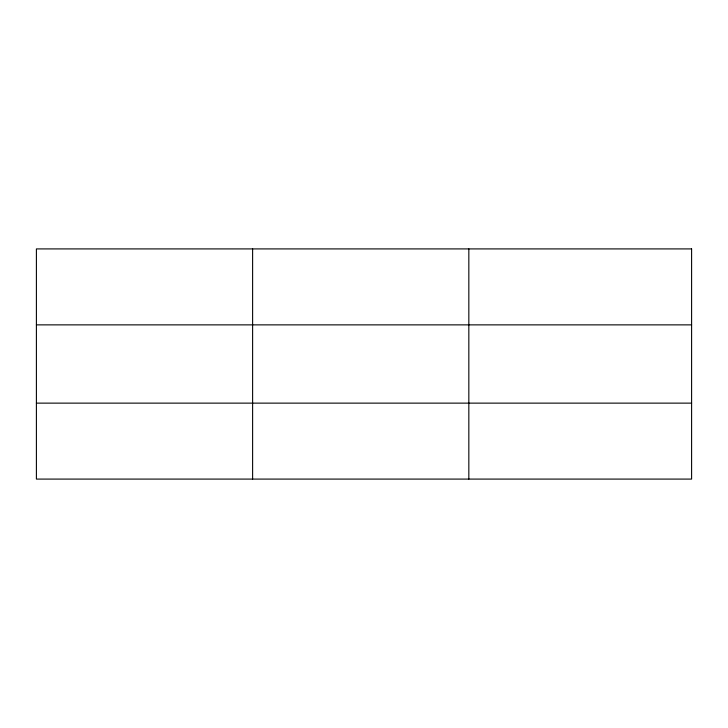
<?xml version="1.0" encoding="UTF-8"?>
<svg xmlns="http://www.w3.org/2000/svg" width="728" height="728" viewBox="0 0 728 728"><rect width="100%" height="100%" fill="white"/><g stroke="black" fill="none" stroke-linecap="round" stroke-linejoin="round"><path stroke-width="1.09" d="M252.616 248.912L252.616 479.088M468.832 248.912L468.832 479.088M36.4 324.87L691.6 324.87M36.4 403.13L691.6 403.13M691.6 248.912L691.6 479.088L36.4 479.088L36.4 248.912L691.6 248.912"/></g></svg>
